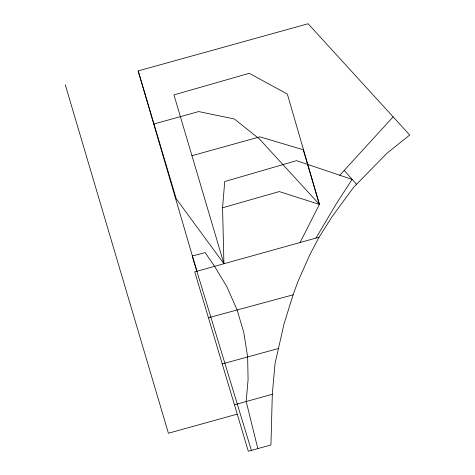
<?xml version="1.0" encoding="UTF-8"?>
<svg xmlns="http://www.w3.org/2000/svg" width="475" height="475" viewBox="0 0 475 475"><rect width="100%" height="100%" fill="white"/><g stroke="black" fill="none" stroke-linecap="round" stroke-linejoin="round"><path stroke-width="0.71" d="M319.063 237.227L309.92 254.57L297.92 281.562L293.099 294.821L284.032 323.879L274.989 363.892L272.306 394.274L270.94 444.974L248.324 451.25L194.738 271.866L319.063 237.227L332.15 216.588L353.762 187.12L387.22 153.027L409.735 135.042L308.109 23.75L138.172 70.918L196.888 271.272M138.172 70.918L176.237 198.77L223.927 263.738L222.567 207.777L224.717 181.539L296.543 160.657L352.112 179.419L356.547 184.282M300.058 242.523L319.408 204.404L287.339 94.068L249.238 73.304L173.957 94.911L223.927 263.738M315.94 238.1L336.668 203.175L352.112 179.419L344.233 170.377M339.779 175.251L393.128 116.856M222.567 207.777L279.247 191.573L319.408 204.404L303.228 149.75L259.926 136.836L191.953 155.705M153.888 124.011L198.687 111.572L234.377 118.999L259.457 139.021L319.408 204.404M234.561 404.747L272.306 394.274M237.09 414.176L168.417 433.236L65.265 84.734M222.175 363.933L278.635 348.454M208.169 317.817L293.099 294.821M251.388 450.401L192.238 255.995L205.158 252.605L214.575 266.338L226.818 286.597L237.132 309.979L243.788 332.464L247.647 356.951L248.087 379.543L246.198 401.517L257.818 448.614"/></g></svg>
